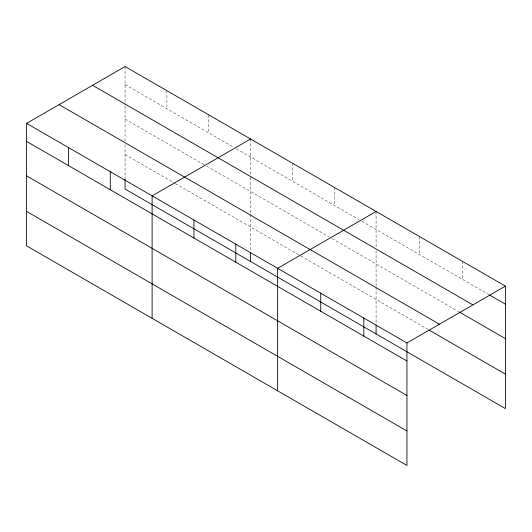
<?xml version="1.0" encoding="UTF-8"?>
<svg xmlns="http://www.w3.org/2000/svg" width="532" height="532" viewBox="0 0 532 532"><rect width="100%" height="100%" fill="white"/><g stroke="black" fill="none" stroke-linecap="round" stroke-linejoin="round"><path stroke-width="0.4" stroke-dasharray="2.66 2" d="M125.06 84.575L233.555 147.211M236.394 148.847L359.067 219.676M361.906 221.312L488.875 294.615M125.06 119.042L205.897 165.711M206.609 166.124L329.281 236.946M332.121 238.589L458.704 311.666M125.06 154.553L174.702 183.214M175.407 183.62L300.214 255.679M300.919 256.085L428.533 329.76M462.295 261.239L462.295 279.273M419.189 236.354L419.189 254.382M376.084 211.47L376.084 247.553M376.084 250.838L376.084 286.269M376.084 287.094L376.084 324.101M334.249 187.317L334.249 205.345M292.414 163.158L292.414 181.193M250.572 139.005L250.572 176.73M250.572 177.555L250.572 213.804M250.572 214.629L250.572 251.643M208.737 114.852L208.737 132.88M166.902 90.699L166.902 108.728M125.06 66.54L125.06 105.09M125.06 105.908L125.06 141.339M125.06 144.644L125.06 179.178"/><path stroke-width="0.8" d="M406.94 395.476L406.94 342.974L26.6 123.391L26.6 245.87L406.94 465.46L406.94 395.476L26.6 175.886M125.06 179.178L125.06 189.026L505.4 408.609L505.4 286.13L125.06 66.54L26.6 123.391M250.572 139.005L152.112 195.849L152.112 318.336M376.084 211.47L277.624 268.314L277.624 390.801M406.94 342.974L505.4 286.13M489.593 295.034L505.4 304.158M92.568 85.3L472.908 304.889M459.422 312.085L505.4 338.625M59.092 104.631L439.432 324.214M429.251 330.179L505.4 374.142M26.6 141.419L406.94 361.002M26.6 211.404L406.94 430.987M376.084 324.926L376.084 333.95M363.835 318.089L363.835 336.118M320.73 293.199L320.73 311.233M250.572 252.461L250.572 261.491M235.782 244.161L235.782 262.19M193.947 220.009L193.947 238.037M110.277 171.696L110.277 189.725M68.435 147.544L68.435 165.572"/></g></svg>
